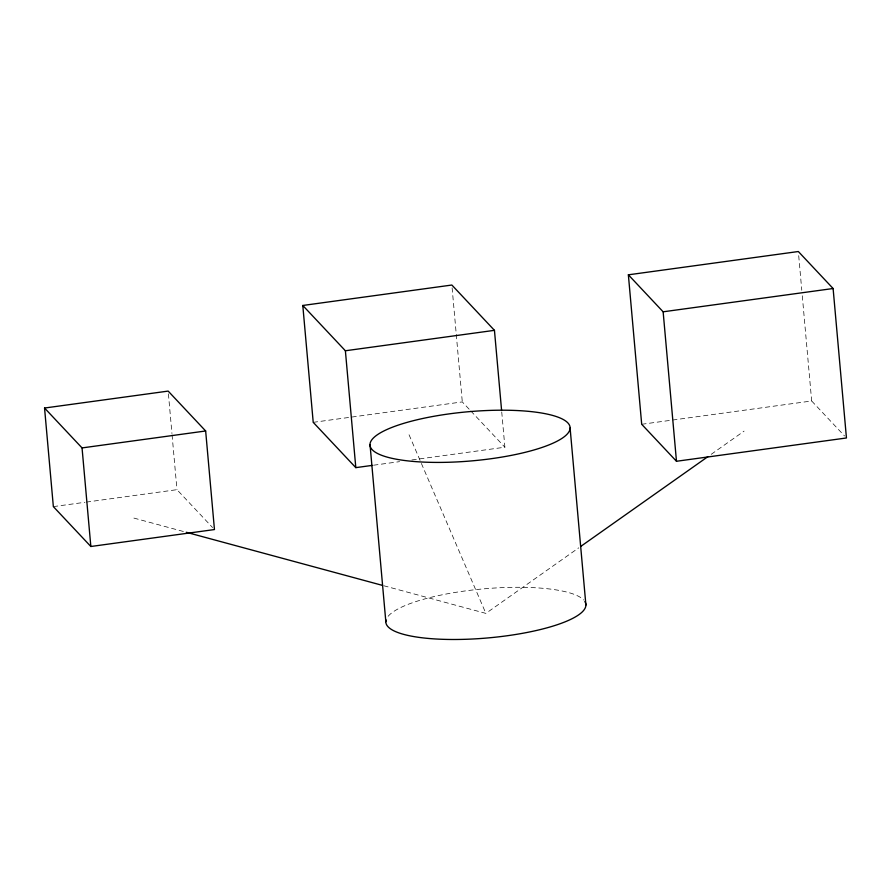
<?xml version="1.0" encoding="UTF-8"?>
<svg xmlns="http://www.w3.org/2000/svg" width="891" height="891" viewBox="0 0 891 891"><rect width="100%" height="100%" fill="white"/><g stroke="black" fill="none" stroke-linecap="round" stroke-linejoin="round"><path stroke-width="0.67" stroke-dasharray="4.46 3.34" d="M383.776 585.743L485.873 613.387L578.738 547.842M711.23 454.31L744.074 431.121M313.22 422.345L462.295 401.908L469.869 409.971M641.698 424.283L811.668 400.983L844.568 435.977M53.349 506.611L84.935 502.29M86.316 502.101L176.964 489.671L212.581 527.561M373.596 465.213L399.58 461.649M411.887 459.956L504.885 447.215L501.689 411.464M133.906 518.083L184.949 531.905M470.816 410.974L504.885 447.215M409.058 434.775L485.873 613.387M798.704 255.672L801.789 290.266M802.29 295.801L811.668 400.983M452.105 287.782L462.295 401.908M168.41 393.833L171.952 433.538M172.074 434.908L176.964 489.671M388.164 616.271A100.405 24.625 -5.1 0 1 486.074 588.65A100.405 24.625 -5.1 0 1 583.661 599.988"/><path stroke-width="1.34" d="M580.999 546.239L707.833 456.704M372.226 465.392L355.81 467.641L313.22 422.345L302.795 305.468L451.86 285.031L494.449 330.338L501.566 410.083M628.367 274.818L798.336 251.518L833.107 288.517L846.45 437.971L676.481 461.271L641.698 424.283L628.367 274.818L663.138 311.805L676.481 461.271M302.795 305.468L345.385 350.764L494.449 330.338M663.138 311.805L833.107 288.517M44.55 408.033L168.165 391.093L205.654 430.977L214.453 529.555L90.849 546.495L53.349 506.611L44.55 408.033L82.05 447.917L90.849 546.495M82.05 447.917L205.654 430.977M186.297 532.272L382.428 585.376M570.095 427.981A100.405 24.625 -5.1 0 1 419.873 461.906A100.405 24.625 -5.1 0 1 420.229 419.048A100.405 24.625 -5.1 0 1 570.095 427.981L585.899 605.056M370.032 444.642L385.836 621.718M345.385 350.764L355.81 467.641M584.908 601.614A100.405 24.625 -5.1 0 1 489.237 637.811A100.405 24.625 -5.1 0 1 386.104 619.936"/></g></svg>
